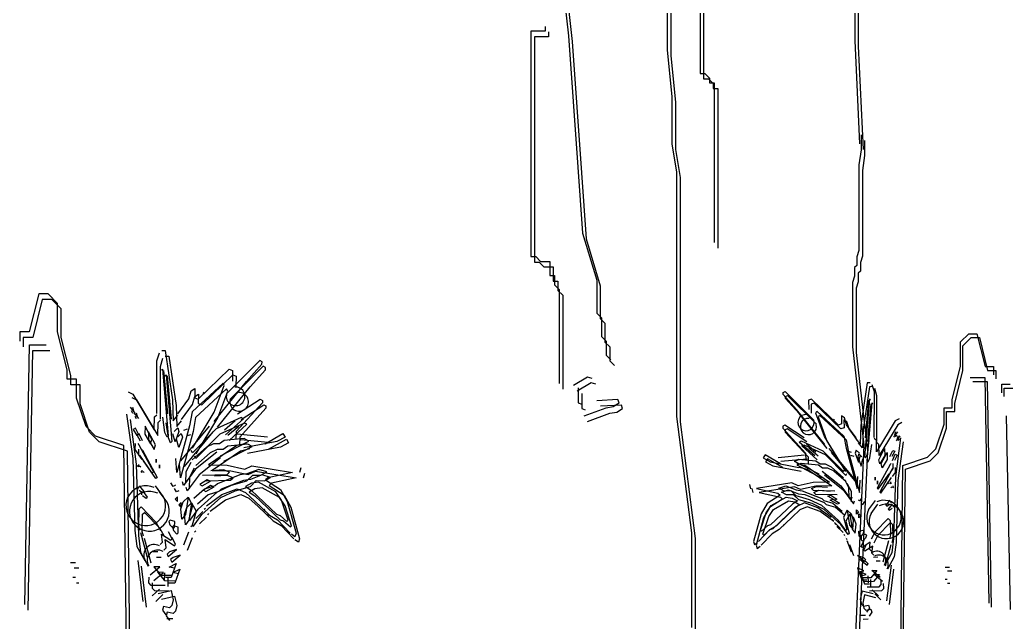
# Model space of a CAD drawing. Extents: x -74236 to 286982, y -14633 to 132816.
# Drawn here: x 107195.1 to 107481.7, y 123791.5 to 123966.2 of the extents above; entities that cross this region are included whole.
import ezdxf

# ---------------------------------------------------------------- set-up
doc = ezdxf.new("R2010")
doc.units = 0
doc.header["$LTSCALE"] = 10
doc.header["$MEASUREMENT"] = 0
for name, color, linetype in [('1活动家具', 4, 'Continuous'), ('4', 4, 'Continuous'), ('LAYER3', 4, 'Continuous'), ('LAYER5', 6, 'Continuous')]:
    doc.layers.add(name, color=color, linetype=linetype)

# ---------------------------------------------------------------- blocks, each defined once
blk = doc.blocks.new('A$C55EB76FB')
at = {"layer": 'LAYER3', "color": 8}
for p, q in [((61.27, 173.47), (63.66, 175.85)), ((63.66, 175.85), (66.05, 175.85)), ((66.05, 175.85), (68.43, 166.31)), ((61.27, 166.31), (61.27, 173.47)), ((61.99, 172.34), (64.38, 174.73)), ((61.99, 165.18), (61.99, 172.34)), ((64.38, 174.73), (66.76, 174.73)), ((66.76, 174.73), (69.15, 165.18)), ((58.88, 156.77), (61.27, 166.31)), ((68.43, 166.31), (70.82, 166.31)), ((70.82, 166.31), (70.82, 163.92)), ((59.6, 155.64), (61.99, 165.18)), ((69.15, 165.18), (71.54, 165.18)), ((71.54, 165.18), (71.54, 162.8)), ((68.39, 163.02), (64.12, 163.02)), ((69.11, 161.89), (64.84, 161.89)), ((69.56, 97.69), (68.39, 163.02)), ((70.28, 96.57), (69.11, 161.89)), ((73.27, 158.75), (73.27, 161.19)), ((73.27, 161.19), (75.71, 161.19)), ((9.78, 158.77), (10.36, 159.08)), ((9.79, 158.18), (9.78, 158.77)), ((13.7, 153.84), (9.79, 158.18)), ((10.36, 159.08), (18.77, 150.71)), ((10.49, 157.65), (11.08, 157.95)), ((11.08, 157.95), (19.49, 149.58)), ((73.98, 157.63), (73.98, 160.06)), ((73.98, 160.06), (76.42, 160.06)), ((10.51, 157.06), (10.49, 157.65)), ((14.42, 152.72), (10.51, 157.06)), ((18.06, 156.88), (17.18, 156.56)), ((17.18, 156.56), (17.24, 153.91)), ((18.78, 155.75), (17.9, 155.44)), ((17.9, 155.44), (17.95, 152.79)), ((58.88, 154.38), (58.88, 156.77)), ((59.6, 153.26), (59.6, 155.64)), ((21.86, 143.7), (13.7, 153.84)), ((22.57, 142.57), (14.42, 152.72)), ((19.32, 152.78), (19.6, 153.37)), ((21.81, 146.05), (19.32, 152.78)), ((20.04, 151.65), (20.32, 152.25)), ((56.5, 154.38), (58.88, 154.38)), ((56.5, 149.61), (56.5, 154.38)), ((57.21, 153.26), (59.6, 153.26)), ((57.21, 148.48), (57.21, 153.26)), ((74.49, 152.05), (75.66, 95.87)), ((10.26, 149.36), (9.68, 149.05)), ((9.68, 149.05), (9.69, 148.46)), ((15.93, 145.64), (10.26, 149.36)), ((22.52, 144.93), (20.04, 151.65)), ((54.11, 142.45), (56.5, 149.61)), ((9.69, 148.46), (16.31, 141.23)), ((10.97, 148.23), (10.39, 147.93)), ((10.39, 147.93), (10.4, 147.34)), ((10.4, 147.34), (17.03, 140.11)), ((16.64, 144.52), (10.97, 148.23)), ((54.83, 141.33), (57.21, 148.48)), ((14.48, 144.44), (15.06, 144.74)), ((18.98, 140.4), (14.48, 144.44)), ((15.06, 144.74), (21.3, 141.92)), ((15.19, 143.31), (15.78, 143.62)), ((15.78, 143.62), (22.02, 140.8)), ((16.55, 143.89), (19.25, 141.59)), ((4.54, 140.71), (3.97, 139.81)), ((9.01, 138.14), (4.54, 140.71)), ((16.03, 140.64), (8.38, 139.9)), ((19.69, 139.28), (15.19, 143.31)), ((16.31, 141.23), (16.35, 139.17)), ((17.27, 142.76), (19.96, 140.46)), ((51.72, 140.07), (54.11, 142.45)), ((52.44, 138.94), (54.83, 141.33)), ((3.97, 139.81), (6.05, 138.67)), ((5.26, 139.58), (4.69, 138.69)), ((4.69, 138.69), (6.77, 137.55)), ((9.72, 137.02), (5.26, 139.58)), ((6.05, 138.67), (14.33, 137.07)), ((16.74, 139.51), (9.1, 138.77)), ((13.12, 138.81), (14.28, 139.43)), ((20.26, 135.13), (13.12, 138.81)), ((13.72, 138.24), (16.08, 137.7)), ((13.83, 137.69), (15, 138.3)), ((20.97, 134), (13.83, 137.69)), ((14.28, 139.43), (19.3, 138.94)), ((15, 138.3), (20.02, 137.81)), ((17.03, 140.11), (17.07, 138.05)), ((19.3, 138.94), (20.49, 138.08)), ((20.02, 137.81), (21.21, 136.95)), ((20.49, 138.08), (21.97, 138.11)), ((43.39, 39.65), (44.56, 137.68)), ((44.56, 137.68), (51.72, 140.07)), ((45.28, 136.55), (52.44, 138.94)), ((6.77, 137.55), (15.05, 135.95)), ((14.43, 137.11), (16.8, 136.57)), ((21.21, 136.95), (22.68, 136.98)), ((44.11, 38.52), (45.28, 136.55)), ((0, 132.08), (0.32, 130.9)), ((12.36, 132.62), (2.08, 130.94)), ((14.14, 131.77), (12.36, 132.62)), ((18.54, 132.74), (14.14, 131.77)), ((0.72, 130.95), (1.03, 129.78)), ((2.08, 130.94), (8.29, 129.59)), ((13.07, 131.49), (2.8, 129.82)), ((2.8, 129.82), (9.01, 128.47)), ((8.89, 129.01), (5.11, 126.58)), ((8.29, 129.59), (8.89, 129.01)), ((8.56, 131.07), (10.61, 131.7)), ((10.05, 130.21), (8.56, 131.07)), ((9.28, 129.94), (11.32, 130.57)), ((10.77, 129.09), (9.28, 129.94)), ((12.11, 130.26), (10.05, 130.21)), ((10.61, 131.7), (13.58, 130.58)), ((12.83, 129.13), (10.77, 129.09)), ((11.32, 130.57), (14.29, 129.45)), ((13.61, 128.81), (12.11, 130.26)), ((14.33, 127.69), (12.83, 129.13)), ((14.86, 130.64), (13.07, 131.49)), ((13.58, 130.58), (15.35, 130.32)), ((14.29, 129.45), (16.06, 129.19)), ((19.25, 131.61), (14.86, 130.64)), ((15.35, 130.32), (20.99, 128.08)), ((16.06, 129.19), (21.7, 126.95)), ((17.98, 130.96), (19.44, 131.58)), ((18.59, 130.38), (17.98, 130.96)), ((18.7, 129.84), (20.16, 130.45)), ((19.3, 129.26), (18.7, 129.84)), ((19.44, 131.58), (22.69, 131.35)), ((20.16, 130.45), (23.4, 130.22)), ((5.11, 126.58), (3.41, 123.6)), ((9.61, 127.89), (5.83, 125.46)), ((12.48, 126.43), (6.12, 120.42)), ((6.3, 126.02), (10.67, 128.46)), ((7.02, 124.89), (11.39, 127.34)), ((9.01, 128.47), (9.61, 127.89)), ((10.67, 128.46), (12.44, 128.2)), ((11.39, 127.34), (13.16, 127.08)), ((12.44, 128.2), (13.93, 127.35)), ((13.93, 127.35), (12.48, 126.43)), ((13.16, 127.08), (14.65, 126.22)), ((14.65, 126.22), (13.2, 125.31)), ((17.46, 127.71), (13.61, 128.81)), ((16.01, 126.8), (13.96, 125.87)), ((18.18, 126.59), (14.33, 127.69)), ((19.86, 125.4), (16.01, 126.8)), ((21.03, 126.01), (17.46, 127.71)), ((21.74, 124.89), (18.18, 126.59)), ((20.99, 128.08), (21.59, 127.5)), ((21.7, 126.95), (22.3, 126.37)), ((3.41, 123.6), (1.21, 115.61)), ((3.21, 118.89), (4.87, 123.93)), ((5.83, 125.46), (4.12, 122.48)), ((4.87, 123.93), (6.3, 126.02)), ((5.59, 122.8), (7.02, 124.89)), ((13.2, 125.31), (6.84, 119.29)), ((11.65, 123.77), (7.89, 120.16)), ((13.96, 125.87), (11.65, 123.77)), ((14.68, 124.75), (12.37, 122.64)), ((16.72, 125.67), (14.68, 124.75)), ((20.58, 124.28), (16.72, 125.67)), ((4.12, 122.48), (1.93, 114.49)), ((3.92, 117.76), (5.59, 122.8)), ((6.12, 120.42), (5.24, 120.11)), ((12.37, 122.64), (8.61, 119.03)), ((9.34, 121.66), (9.05, 121.36)), ((9.05, 121.36), (9.34, 121.66)), ((10.05, 120.54), (9.76, 120.24)), ((9.76, 120.24), (10.05, 120.54)), ((5.86, 118.94), (2.68, 115.64)), ((3.51, 118.6), (3.21, 118.89)), ((6.57, 117.82), (3.4, 114.51)), ((5.24, 120.11), (3.51, 118.6)), ((4.22, 117.48), (3.92, 117.76)), ((5.96, 118.98), (4.22, 117.48)), ((7.89, 120.16), (5.86, 118.94)), ((6.84, 119.29), (5.96, 118.98)), ((8.61, 119.03), (6.57, 117.82)), ((1.21, 115.61), (1.52, 114.73)), ((1.52, 114.73), (2.39, 115.34)), ((1.93, 114.49), (2.24, 113.61)), ((2.24, 113.61), (3.11, 114.21)), ((56.81, 108.19), (58.03, 108.19)), ((57.53, 107.07), (58.75, 107.07)), ((57.42, 104.54), (56.81, 104.54)), ((58.14, 103.41), (57.53, 103.41))]:
    blk.add_line(p, q, dxfattribs=at)
for centre in [(16.43, 150.07), (17.14, 148.95)]:
    blk.add_arc(centre, 2.36, 84.795, 15.1714, dxfattribs=at)
at = {"layer": 'LAYER5', "color": 8}
for p, q in [((34.16, 161.61), (32.35, 149.21)), ((35.05, 161.63), (34.16, 161.61)), ((36.28, 159), (35.65, 161.05)), ((34.88, 160.49), (33.06, 148.08)), ((35.76, 160.5), (34.88, 160.49)), ((36.24, 145.75), (36.28, 159)), ((36.99, 157.88), (36.36, 159.93)), ((36.96, 144.63), (36.99, 157.88)), ((25.87, 149.37), (18.06, 156.88)), ((26.58, 148.25), (18.78, 155.75)), ((34.84, 156.91), (33.41, 140.1)), ((34.56, 156.61), (33.59, 145.7)), ((35.56, 155.79), (34.13, 138.98)), ((35.27, 155.49), (34.31, 144.57)), ((35.14, 156.63), (34.84, 156.91)), ((35.86, 155.5), (35.56, 155.79)), ((19.6, 153.37), (27.4, 146.17)), ((20.32, 152.25), (28.12, 145.04)), ((27.59, 151.47), (26.7, 152.04)), ((26.7, 152.04), (26.74, 149.69)), ((24.66, 150.82), (24.36, 151.11)), ((24.36, 151.11), (24.36, 151.11)), ((25.37, 149.7), (25.07, 149.99)), ((25.07, 149.99), (25.07, 149.99)), ((26.74, 149.69), (25.87, 149.37)), ((28.31, 150.34), (27.41, 150.92)), ((27.41, 150.92), (27.46, 148.56)), ((28.22, 149.42), (27.59, 151.47)), ((30.95, 145.65), (28.22, 149.42)), ((28.94, 148.3), (28.31, 150.34)), ((32.35, 149.21), (32.16, 143.9)), ((42.33, 150.58), (36.91, 141.64)), ((43.05, 149.46), (37.63, 140.52)), ((43.5, 151.2), (42.33, 150.58)), ((44.21, 150.07), (43.05, 149.46)), ((27.46, 148.56), (26.58, 148.25)), ((31.66, 144.52), (28.94, 148.3)), ((33.06, 148.08), (32.87, 142.78)), ((42.98, 147.36), (41.84, 145.86)), ((42.4, 147.35), (42.12, 146.46)), ((42.71, 146.47), (42.42, 145.87)), ((43.7, 146.23), (42.55, 144.74)), ((43.11, 146.22), (42.84, 145.33)), ((27.29, 137.03), (21.81, 146.05)), ((28, 135.91), (22.52, 144.93)), ((27.4, 146.17), (28.06, 142.64)), ((28.12, 145.04), (28.78, 141.52)), ((32.16, 143.9), (30.95, 145.35)), ((32.87, 142.78), (31.67, 144.23)), ((34.28, 141), (34.79, 144.84)), ((34.99, 139.88), (35.51, 143.71)), ((36.85, 144.88), (36.25, 145.46)), ((36.91, 141.64), (36.85, 144.88)), ((37.57, 143.76), (36.97, 144.33)), ((37.63, 140.52), (37.57, 143.76)), ((43.9, 145.61), (42.36, 134.39)), ((44.62, 144.48), (43.07, 133.26)), ((43.42, 145.34), (43.14, 144.75)), ((21.3, 141.92), (27.31, 135.86)), ((22.02, 140.8), (28.03, 134.73)), ((23.06, 142.55), (30.3, 133.85)), ((23.77, 141.42), (31.01, 132.73)), ((28.06, 142.64), (31.24, 130.93)), ((28.67, 141.77), (29.55, 141.5)), ((28.78, 141.52), (31.95, 129.8)), ((29.38, 140.65), (30.27, 140.37)), ((31.02, 142.11), (30.74, 141.23)), ((30.74, 141.23), (31.67, 138.59)), ((31.92, 141.25), (31.02, 142.11)), ((31.73, 140.99), (31.45, 140.1)), ((31.67, 138.59), (32.22, 140.67)), ((32.63, 140.12), (31.73, 140.99)), ((33.71, 139.81), (34.28, 141)), ((37.55, 139.3), (39.25, 142.57)), ((39.29, 140.51), (37.87, 138.13)), ((38.27, 138.17), (39.97, 141.45)), ((39.25, 142.57), (39.29, 140.51)), ((39.97, 141.45), (40.01, 139.39)), ((40.77, 140.25), (41.62, 142.03)), ((42.21, 141.75), (41.36, 140.26)), ((41.49, 139.12), (42.33, 140.91)), ((41.62, 142.03), (42.21, 141.75)), ((42.93, 140.62), (42.07, 139.13)), ((42.33, 140.91), (42.93, 140.62)), ((16.08, 137.7), (23.25, 132.83)), ((21.97, 138.11), (23.75, 137.26)), ((31.45, 140.1), (32.39, 137.47)), ((32.39, 137.47), (32.94, 139.54)), ((33.41, 140.1), (33.71, 139.81)), ((34.13, 138.98), (34.43, 138.69)), ((34.43, 138.69), (34.99, 139.88)), ((40.82, 137.89), (37.12, 131.05)), ((37.87, 138.13), (37.55, 139.3)), ((38.58, 137), (38.27, 138.17)), ((40.01, 139.39), (38.58, 137)), ((41.1, 138.19), (40.82, 137.89)), ((41.72, 136.73), (41.69, 138.2)), ((16.8, 136.57), (23.96, 131.71)), ((21.12, 136.03), (26.51, 131.72)), ((21.84, 134.9), (27.23, 130.59)), ((22.68, 136.98), (24.47, 136.13)), ((23.75, 137.26), (27.35, 134.09)), ((24.47, 136.13), (28.06, 132.97)), ((27.31, 135.86), (27.59, 136.45)), ((28.03, 134.73), (28.31, 135.33)), ((37.42, 130.76), (40.57, 135.24)), ((41.53, 136.77), (37.84, 129.92)), ((40.86, 135.54), (41.72, 136.73)), ((41.82, 137.07), (41.53, 136.77)), ((41.58, 134.41), (42.44, 135.61)), ((42.44, 135.61), (42.41, 137.08)), ((23.25, 132.83), (18.54, 132.74)), ((28.88, 131.18), (27.65, 133.51)), ((29.59, 130.05), (28.37, 132.38)), ((31.24, 130.93), (31.46, 134.47)), ((31.95, 129.8), (32.18, 133.34)), ((36.49, 133.39), (36.47, 134.27)), ((36.47, 134.27), (36.49, 133.39)), ((37.2, 132.26), (37.19, 133.15)), ((37.19, 133.15), (37.2, 132.26)), ((38.14, 129.63), (41.29, 134.11)), ((40.63, 132.59), (40.34, 132.29)), ((40.34, 132.29), (40.34, 132.29)), ((40.92, 132.89), (40.93, 132.3)), ((40.93, 132.3), (41.22, 132.6)), ((42.36, 134.39), (41.83, 116.42)), ((43.07, 133.26), (42.55, 115.29)), ((24.77, 130.21), (18.59, 130.38)), ((23.96, 131.71), (19.25, 131.61)), ((25.49, 129.09), (19.3, 129.26)), ((22.74, 128.7), (23.62, 129.01)), ((23.62, 129.01), (25.41, 127.87)), ((26.51, 131.72), (29.53, 127.66)), ((27.23, 130.59), (30.25, 126.53)), ((28.93, 128.23), (28.88, 131.18)), ((29.65, 127.11), (29.59, 130.05)), ((37.12, 131.05), (37.42, 130.76)), ((37.84, 129.92), (38.14, 129.63)), ((41.34, 131.46), (41.05, 131.16)), ((41.05, 131.16), (41.05, 131.16)), ((41.63, 131.76), (41.64, 131.17)), ((41.64, 131.17), (41.93, 131.47)), ((21.59, 127.5), (24.25, 126.67)), ((22.3, 126.37), (24.97, 125.54)), ((24.83, 127.56), (22.74, 128.7)), ((23.46, 127.57), (24.33, 127.89)), ((25.54, 126.44), (23.46, 127.57)), ((24.25, 126.67), (26.95, 124.37)), ((24.33, 127.89), (26.12, 126.74)), ((25.41, 127.87), (24.83, 127.56)), ((26.12, 126.74), (25.54, 126.44)), ((29.53, 127.66), (29.81, 128.54)), ((30.25, 126.53), (30.53, 127.42)), ((31.6, 127.7), (32.19, 127.41)), ((32.19, 127.41), (32.76, 128.31)), ((32.31, 126.57), (32.91, 126.29)), ((32.91, 126.29), (33.48, 127.18)), ((34.6, 124.81), (36.61, 127.5)), ((35.31, 123.69), (37.32, 126.38)), ((40.73, 127.58), (39.58, 126.09)), ((39.88, 125.8), (40.75, 126.41)), ((41.44, 126.46), (40.29, 124.96)), ((41.03, 127.29), (41.04, 126.71)), ((41.74, 126.17), (41.75, 125.58)), ((23.75, 122.54), (19.86, 125.4)), ((24.46, 121.41), (20.58, 124.28)), ((25.82, 121.69), (21.03, 126.01)), ((26.54, 120.57), (21.74, 124.89)), ((24.97, 125.54), (27.67, 123.24)), ((28.42, 124.69), (27.28, 122.61)), ((29.13, 123.56), (28, 121.48)), ((29.62, 123.53), (28.42, 124.69)), ((28.42, 124.69), (29.09, 120.29)), ((30.33, 122.41), (29.13, 123.56)), ((29.13, 123.56), (29.81, 119.16)), ((30.24, 121.78), (29.62, 123.53)), ((31.09, 123.56), (31.06, 124.74)), ((31.06, 124.74), (31.67, 124.16)), ((31.67, 124.16), (31.09, 123.56)), ((31.8, 122.44), (31.78, 123.62)), ((31.78, 123.62), (32.38, 123.04)), ((39.58, 126.09), (39.88, 125.8)), ((40.29, 124.96), (40.59, 124.67)), ((40.59, 124.67), (41.47, 125.28)), ((24.35, 121.66), (24.05, 121.95)), ((26.46, 119.35), (24.66, 121.08)), ((25.07, 120.54), (24.77, 120.83)), ((27.94, 118.79), (25.82, 121.69)), ((28.66, 117.67), (26.54, 120.57)), ((27.28, 122.61), (28.23, 119.09)), ((28, 121.48), (28.95, 117.97)), ((30, 119.13), (30.24, 121.78)), ((30.96, 120.66), (30.33, 122.41)), ((30.71, 118), (30.96, 120.66)), ((32.38, 123.04), (31.8, 122.44)), ((40.24, 122.27), (36.49, 118.37)), ((40.96, 121.15), (37.21, 117.25)), ((40.84, 121.7), (40.24, 122.27)), ((40.84, 121.7), (40.92, 117.57)), ((41.56, 120.57), (40.96, 121.15)), ((41.56, 120.57), (41.64, 116.45)), ((27.18, 118.23), (25.38, 119.96)), ((26.77, 118.77), (26.77, 118.77)), ((27.07, 118.18), (27.07, 118.18)), ((27.68, 117.31), (27.38, 117.6)), ((27.48, 117.64), (27.48, 117.64)), ((28.23, 119.09), (27.94, 118.79)), ((28.95, 117.97), (28.66, 117.67)), ((29.09, 120.29), (30, 119.13)), ((29.81, 119.16), (30.71, 118)), ((31.78, 118.57), (32.95, 118.89)), ((31.81, 117.1), (31.78, 118.57)), ((32.97, 117.71), (32.11, 116.81)), ((32.49, 117.45), (33.66, 117.76)), ((32.95, 118.89), (33.25, 118.6)), ((33.25, 118.6), (32.97, 117.71)), ((33.66, 117.76), (33.96, 117.48)), ((36.49, 118.37), (35.35, 116.29)), ((40.92, 117.57), (40.65, 116.39)), ((27.79, 117.06), (27.79, 117.06)), ((27.98, 116.73), (27.98, 116.73)), ((28.39, 116.19), (28.09, 116.48)), ((28.3, 115.85), (29.54, 112.64)), ((28.7, 115.61), (28.7, 115.61)), ((29.01, 114.73), (30.25, 111.51)), ((32.11, 116.81), (31.81, 117.1)), ((32.45, 114.17), (33.3, 115.95)), ((32.52, 115.98), (32.49, 117.45)), ((32.82, 115.69), (32.52, 115.98)), ((35.08, 115.4), (32.75, 113.88)), ((33.69, 116.59), (32.82, 115.69)), ((33.17, 113.04), (34.02, 114.83)), ((33.96, 117.48), (33.69, 116.59)), ((34.82, 113.33), (35.08, 115.4)), ((37.21, 117.25), (36.07, 115.16)), ((40.37, 115.8), (38.73, 109.58)), ((41.09, 114.67), (39.44, 108.46)), ((41.83, 116.42), (41.32, 112.28)), ((41.64, 116.45), (41.37, 115.27)), ((42.55, 115.29), (42.04, 111.16)), ((32.75, 113.88), (32.45, 114.17)), ((33.47, 112.75), (33.17, 113.04)), ((35.79, 114.27), (33.47, 112.75)), ((35.42, 112.75), (34.82, 113.33)), ((35.54, 112.21), (35.79, 114.27)), ((36.14, 111.63), (35.54, 112.21)), ((41.32, 112.28), (39.33, 108.71)), ((31.33, 111.5), (31.33, 111.5)), ((33.42, 109.77), (31.33, 111.5)), ((31.33, 111.5), (33.11, 110.94)), ((32.04, 110.37), (32.04, 110.37)), ((34.14, 108.65), (32.04, 110.37)), ((32.04, 110.37), (33.82, 109.82)), ((33.11, 110.94), (33.71, 110.36)), ((33.71, 110.36), (33.42, 109.77)), ((33.82, 109.82), (34.42, 109.24)), ((34.42, 109.24), (34.14, 108.65)), ((37.23, 111.02), (36.05, 111)), ((36.05, 111), (36.05, 111)), ((37.94, 109.9), (36.76, 109.88)), ((36.76, 109.88), (36.76, 109.88)), ((42.04, 111.16), (40.05, 107.58)), ((31.4, 107.96), (32.64, 104.45)), ((33.18, 107.12), (31.4, 107.96)), ((31.71, 106.79), (33.18, 107.12)), ((32.11, 106.84), (33.36, 103.33)), ((33.9, 105.99), (32.11, 106.84)), ((37.01, 107.19), (35.28, 105.1)), ((35.54, 107.16), (37.01, 107.19)), ((37.93, 105.15), (35.54, 107.16)), ((37.72, 106.07), (36, 103.97)), ((36.25, 106.04), (37.72, 106.07)), ((41.1, 108.74), (39.83, 98.41)), ((41.82, 107.62), (40.55, 97.29)), ((35.28, 105.1), (32.34, 105.04)), ((32.43, 105.67), (33.9, 105.99)), ((32.64, 104.45), (34.12, 104.48)), ((36, 103.97), (33.05, 103.91)), ((33.36, 103.33), (34.83, 103.36)), ((34.39, 105.67), (34.43, 103.61)), ((35.1, 104.54), (35.14, 102.48)), ((38.65, 104.02), (36.25, 106.04)), ((38.27, 103.09), (38.24, 104.57)), ((38.98, 101.97), (38.95, 103.44)), ((32.71, 101.22), (32.17, 98.85)), ((35.96, 100.4), (32.71, 101.22)), ((34.16, 102.42), (37.69, 102.49)), ((34.87, 101.3), (38.41, 101.37)), ((37.45, 99.84), (35.65, 101.57)), ((38.16, 98.71), (36.36, 100.44)), ((37.69, 102.49), (38.27, 103.09)), ((38.41, 101.37), (38.98, 101.97)), ((32.17, 98.85), (32.49, 97.38)), ((33.43, 100.09), (32.88, 97.73)), ((32.88, 97.73), (33.21, 96.26)), ((36.68, 99.27), (33.43, 100.09)), ((32.49, 97.38), (33.09, 96.81)), ((33.09, 96.81), (34.56, 97.13)), ((33.21, 96.26), (33.81, 95.68)), ((33.81, 95.68), (35.27, 96.01)), ((34.87, 96.25), (34.01, 95.06)), ((34.56, 97.13), (34.87, 96.25)), ((35.58, 95.13), (34.72, 93.93)), ((35.27, 96.01), (35.58, 95.13)), ((33.73, 94.17), (32.26, 94.14)), ((34.45, 93.04), (32.98, 93.02))]:
    blk.add_line(p, q, dxfattribs=at)
for centre, radius, start, end in [((39.06, 122.54), 5.01, 153.0627, 114.7646), ((39.78, 121.42), 5.01, 153.0627, 114.7646), ((36.95, 110.13), 2.65, 329.1298, 120.1898), ((37.67, 109.01), 2.65, 329.1298, 120.1898)]:
    blk.add_arc(centre, radius, start, end, dxfattribs=at)
blk = doc.blocks.new('dsfgdgf')
at = {"layer": 'LAYER3'}
for p, q in [((106760.81, 123057.2), (106760.81, 123308.46)), ((106761.84, 123055.58), (106761.84, 123306.84)), ((106715.81, 123237.6), (106715.81, 123047.66)), ((106716.84, 123235.98), (106716.84, 123046.04)), ((106676.27, 123070.82), (106677.63, 123058.56)), ((106677.3, 123069.21), (106678.66, 123056.94)), ((106706.27, 123066.74), (106706.27, 123054.47)), ((106707.3, 123065.12), (106707.3, 123052.85)), ((106670.82, 123061.29), (106670.82, 123059.92)), ((106670.82, 123059.92), (106666.73, 123059.92)), ((106666.73, 123059.92), (106666.73, 122994.51)), ((106671.85, 123058.3), (106667.76, 123058.3)), ((106667.76, 123058.3), (106667.76, 122992.89)), ((106671.85, 123059.67), (106671.85, 123058.3)), ((106677.63, 123058.56), (106679, 123039.48)), ((106678.66, 123056.94), (106680.03, 123037.86)), ((106762.17, 123027.22), (106760.81, 123057.2)), ((106763.2, 123025.6), (106761.84, 123055.58)), ((106706.27, 123054.47), (106707.63, 123040.85)), ((106707.3, 123052.85), (106708.66, 123039.23)), ((106715.81, 123047.66), (106717.18, 123047.66)), ((106717.18, 123047.66), (106718.54, 123046.3)), ((106716.84, 123046.04), (106718.21, 123046.04)), ((106718.21, 123046.04), (106719.57, 123044.68)), ((106718.54, 123046.3), (106718.54, 123044.93)), ((106718.54, 123044.93), (106719.9, 123044.93)), ((106719.57, 123044.68), (106719.57, 123043.31)), ((106719.9, 123044.93), (106719.9, 122998.6)), ((106707.63, 123040.85), (106707.63, 123027.22)), ((106719.57, 123043.31), (106720.93, 123043.31)), ((106720.93, 123043.31), (106720.93, 122996.98)), ((106679, 123039.48), (106680.36, 123020.41)), ((106680.03, 123037.86), (106681.39, 123018.79)), ((106708.66, 123039.23), (106708.66, 123025.6)), ((106707.63, 123027.22), (106708.99, 123019.04)), ((106708.66, 123025.6), (106710.03, 123017.42)), ((106680.36, 123020.41), (106681.72, 123001.33)), ((106681.39, 123018.79), (106682.76, 122999.71)), ((106708.99, 123019.04), (106708.99, 122948.18)), ((106710.03, 123017.42), (106710.03, 122946.56)), ((106681.72, 123001.33), (106685.81, 122987.7)), ((106682.76, 122999.71), (106686.85, 122986.08)), ((106666.73, 122994.51), (106668.09, 122994.51)), ((106667.76, 122992.89), (106669.12, 122992.89)), ((106668.09, 122994.51), (106669.45, 122993.15)), ((106669.12, 122992.89), (106670.48, 122991.53)), ((106669.45, 122993.15), (106672.18, 122993.15)), ((106672.18, 122993.15), (106672.18, 122989.06)), ((106670.48, 122991.53), (106673.21, 122991.53)), ((106672.18, 122989.06), (106673.54, 122989.06)), ((106673.21, 122991.53), (106673.21, 122987.44)), ((106673.54, 122989.06), (106673.54, 122986.34)), ((106673.21, 122987.44), (106674.57, 122987.44)), ((106673.54, 122986.34), (106674.91, 122984.98)), ((106674.57, 122987.44), (106674.57, 122984.72)), ((106685.81, 122987.7), (106685.81, 122978.16)), ((106523.84, 122983.7), (106521.09, 122972.71)), ((106526.59, 122983.7), (106523.84, 122983.7)), ((106529.34, 122980.95), (106526.59, 122983.7)), ((106674.57, 122984.72), (106675.94, 122983.36)), ((106674.91, 122984.98), (106674.91, 122957.72)), ((106675.94, 122983.36), (106675.94, 122956.1)), ((106686.85, 122986.08), (106686.85, 122976.54)), ((106524.87, 122982.08), (106522.12, 122971.09)), ((106527.62, 122982.08), (106524.87, 122982.08)), ((106530.37, 122979.33), (106527.62, 122982.08)), ((106529.34, 122972.71), (106529.34, 122980.95)), ((106530.37, 122971.09), (106530.37, 122979.33)), ((106685.81, 122978.16), (106687.18, 122976.8)), ((106686.85, 122976.54), (106688.21, 122975.18)), ((106687.18, 122976.8), (106687.18, 122971.35)), ((106688.21, 122975.18), (106688.21, 122969.73)), ((106521.09, 122972.71), (106518.34, 122972.71)), ((106518.34, 122972.71), (106518.34, 122969.96)), ((106532.09, 122961.71), (106529.34, 122972.71)), ((106522.12, 122971.09), (106519.37, 122971.09)), ((106519.37, 122971.09), (106519.37, 122968.34)), ((106533.12, 122960.09), (106530.37, 122971.09)), ((106687.18, 122971.35), (106688.54, 122969.99)), ((106688.21, 122969.73), (106689.57, 122968.37)), ((106688.54, 122969.99), (106688.54, 122965.9)), ((106519.79, 122893.66), (106521.14, 122968.91)), ((106520.82, 122892.04), (106522.17, 122967.29)), ((106521.14, 122968.91), (106526.05, 122968.91)), ((106522.17, 122967.29), (106527.08, 122967.29)), ((106558.13, 122964.29), (106558.86, 122966.65)), ((106559.55, 122967.31), (106560.57, 122967.29)), ((106560.57, 122967.29), (106562.66, 122953)), ((106689.57, 122968.37), (106689.57, 122964.28)), ((106760.05, 122968.38), (106763.35, 122939.8)), ((106761.09, 122966.76), (106764.38, 122938.18)), ((106558.17, 122949.02), (106558.13, 122964.29)), ((106559.16, 122962.67), (106559.89, 122965.03)), ((106560.58, 122965.69), (106561.6, 122965.67)), ((106561.6, 122965.67), (106563.69, 122951.39)), ((106587.99, 122964.38), (106578.3, 122954.73)), ((106584.14, 122958.35), (106588.65, 122963.35)), ((106588.66, 122964.02), (106587.99, 122964.38)), ((106588.65, 122963.35), (106588.66, 122964.02)), ((106688.54, 122965.9), (106689.91, 122964.54)), ((106689.57, 122964.28), (106690.94, 122962.92)), ((106532.09, 122958.96), (106532.09, 122961.71)), ((106559.2, 122947.4), (106559.16, 122962.67)), ((106559.44, 122961.55), (106559.78, 122961.88)), ((106559.78, 122961.88), (106561.43, 122942.51)), ((106560.11, 122961.54), (106561.22, 122948.96)), ((106570.13, 122953.2), (106579.12, 122961.84)), ((106579.12, 122961.84), (106580.13, 122961.48)), ((106589.02, 122962.76), (106579.33, 122953.11)), ((106580.13, 122961.48), (106580.07, 122958.43)), ((106585.17, 122956.73), (106589.68, 122961.73)), ((106589.69, 122962.4), (106589.02, 122962.76)), ((106589.68, 122961.73), (106589.69, 122962.4)), ((106534.84, 122958.96), (106532.09, 122958.96)), ((106533.12, 122957.34), (106533.12, 122960.09)), ((106534.84, 122953.47), (106534.84, 122958.96)), ((106560.47, 122959.93), (106560.81, 122960.26)), ((106560.81, 122960.26), (106562.46, 122940.89)), ((106561.15, 122959.92), (106562.25, 122947.34)), ((106577.34, 122957.8), (106568.36, 122949.5)), ((106571.16, 122951.58), (106580.15, 122960.22)), ((106574.75, 122946.66), (106584.14, 122958.35)), ((106577.67, 122957.12), (106577.34, 122957.8)), ((106580.15, 122960.22), (106581.16, 122959.86)), ((106581.16, 122959.86), (106581.1, 122956.81)), ((106683.14, 122959.53), (106679.07, 122957.15)), ((106684.17, 122957.91), (106680.1, 122955.53)), ((106684.5, 122959.19), (106683.14, 122959.53)), ((106685.53, 122957.57), (106684.17, 122957.91)), ((106535.87, 122957.34), (106533.12, 122957.34)), ((106535.87, 122951.85), (106535.87, 122957.34)), ((106549.81, 122955.29), (106551.16, 122954.59)), ((106567.41, 122953.25), (106568.14, 122955.61)), ((106568.14, 122955.61), (106569.17, 122956.27)), ((106569.17, 122956.27), (106569.12, 122953.56)), ((106569.17, 122953.99), (106570.2, 122954.65)), ((106578.37, 122956.18), (106569.39, 122947.88)), ((106570.2, 122954.65), (106570.15, 122951.94)), ((106571.52, 122954.86), (106571.86, 122955.2)), ((106571.86, 122955.2), (106571.86, 122955.2)), ((106574.8, 122949.37), (106577.67, 122957.12)), ((106575.78, 122945.04), (106585.17, 122956.73)), ((106575.83, 122947.75), (106578.7, 122955.5)), ((106578.7, 122955.5), (106578.37, 122956.18)), ((106680.43, 122956.48), (106680.43, 122952.07)), ((106681.46, 122954.86), (106681.46, 122950.45)), ((106537.59, 122945.22), (106534.84, 122953.47)), ((106538.62, 122943.6), (106535.87, 122951.85)), ((106550.85, 122953.68), (106552.19, 122952.97)), ((106551.16, 122954.59), (106557.4, 122944.29)), ((106552.19, 122952.97), (106558.43, 122942.67)), ((106562.66, 122953), (106562.88, 122946.89)), ((106564.27, 122948.9), (106567.41, 122953.25)), ((106568.44, 122951.63), (106569.17, 122953.99)), ((106569.12, 122953.56), (106570.13, 122953.2)), ((106570.15, 122951.94), (106571.16, 122951.58)), ((106572.55, 122953.25), (106572.89, 122953.58)), ((106572.89, 122953.58), (106572.89, 122953.58)), ((106588.76, 122952.15), (106581.13, 122943.82)), ((106581.57, 122948.9), (106588.1, 122953.18)), ((106588.1, 122953.18), (106588.78, 122952.83)), ((106588.78, 122952.83), (106588.76, 122952.15)), ((106680.43, 122952.07), (106681.45, 122951.73)), ((106691.96, 122953.08), (106685.86, 122952.74)), ((106690.6, 122951.05), (106692.3, 122952.07)), ((106692.3, 122952.07), (106691.96, 122953.08)), ((106550.4, 122950.87), (106551.73, 122949.15)), ((106550.72, 122949.85), (106551.05, 122949.16)), ((106551.08, 122950.86), (106551.4, 122949.84)), ((106551.44, 122949.25), (106552.76, 122947.53)), ((106552.11, 122949.24), (106552.43, 122948.22)), ((106563.69, 122951.39), (106563.91, 122945.27)), ((106565.31, 122947.28), (106568.44, 122951.63)), ((106568.36, 122949.5), (106567.6, 122945.44)), ((106568.49, 122938.98), (106574.8, 122949.37)), ((106589.79, 122950.53), (106582.17, 122942.2)), ((106582.61, 122947.28), (106589.14, 122951.56)), ((106589.14, 122951.56), (106589.81, 122951.21)), ((106589.81, 122951.21), (106589.79, 122950.53)), ((106681.46, 122950.45), (106682.48, 122950.11)), ((106682.13, 122948.34), (106688.57, 122950.71)), ((106683.16, 122946.72), (106689.6, 122949.09)), ((106692.99, 122951.46), (106686.89, 122951.12)), ((106688.57, 122950.71), (106690.6, 122951.05)), ((106689.6, 122949.09), (106691.64, 122949.43)), ((106691.64, 122949.43), (106693.33, 122950.45)), ((106693.33, 122950.45), (106692.99, 122951.46)), ((106549.35, 122948.86), (106551.13, 122935.93)), ((106550.38, 122947.24), (106552.16, 122934.31)), ((106551.75, 122948.23), (106552.08, 122947.54)), ((106557.4, 122944.29), (106557.47, 122948.02)), ((106557.47, 122948.02), (106558.16, 122948.68)), ((106558.43, 122942.67), (106558.5, 122946.4)), ((106558.5, 122946.4), (106559.19, 122947.06)), ((106560.44, 122943.55), (106559.85, 122947.97)), ((106561.47, 122941.93), (106560.88, 122946.35)), ((106562.88, 122946.89), (106564.27, 122948.56)), ((106563.91, 122945.27), (106565.3, 122946.94)), ((106569.39, 122947.88), (106568.63, 122943.82)), ((106569.52, 122937.36), (106575.83, 122947.75)), ((106582.57, 122947.86), (106575.38, 122944.61)), ((106583.6, 122946.24), (106576.41, 122942.99)), ((106580.86, 122946.88), (106577.75, 122944.23)), ((106578.06, 122942.86), (106583.24, 122947.51)), ((106583.24, 122947.51), (106582.57, 122947.86)), ((106584.27, 122945.89), (106583.6, 122946.24)), ((106708.99, 122948.18), (106713.34, 122914.43)), ((106710.03, 122946.56), (106714.37, 122912.81)), ((106540.34, 122942.47), (106537.59, 122945.22)), ((106541.37, 122940.85), (106538.62, 122943.6)), ((106551.98, 122944.74), (106551.29, 122944.41)), ((106551.29, 122944.41), (106552.28, 122942.69)), ((106552.96, 122942.68), (106551.98, 122944.74)), ((106554.71, 122945.36), (106554.66, 122942.99)), ((106556.67, 122941.59), (106554.71, 122945.36)), ((106555.74, 122943.74), (106555.69, 122941.37)), ((106557.7, 122939.97), (106555.74, 122943.74)), ((106561.09, 122942.18), (106560.44, 122943.55)), ((106563.43, 122940.78), (106562.8, 122943.16)), ((106563.16, 122943.84), (106564.19, 122944.83)), ((106564.51, 122943.81), (106563.43, 122940.78)), ((106567.6, 122945.44), (106563.94, 122931.95)), ((106564.19, 122944.83), (106564.51, 122943.81)), ((106564.19, 122942.22), (106565.22, 122943.21)), ((106568.63, 122943.82), (106564.97, 122930.33)), ((106573.36, 122945.33), (106565.02, 122935.32)), ((106565.22, 122943.21), (106565.54, 122942.19)), ((106566.9, 122944.44), (106565.88, 122944.12)), ((106574.39, 122943.71), (106566.05, 122933.7)), ((106575.38, 122944.61), (106568.46, 122937.62)), ((106581.89, 122945.26), (106578.78, 122942.61)), ((106579.09, 122941.24), (106584.27, 122945.89)), ((106581.13, 122943.82), (106581.09, 122941.45)), ((106589.54, 122940.26), (106594.69, 122943.21)), ((106594.69, 122943.21), (106595.35, 122942.18)), ((106548.59, 122939.72), (106540.34, 122942.47)), ((106549.62, 122938.1), (106541.37, 122940.85)), ((106551.86, 122938.63), (106551.89, 122940.33)), ((106553.01, 122943.12), (106552.33, 122942.79)), ((106552.33, 122942.79), (106553.31, 122941.08)), ((106552.57, 122940.31), (106552.9, 122939.97)), ((106553.99, 122941.06), (106553.01, 122943.12)), ((106554.66, 122942.99), (106556.3, 122940.24)), ((106555.69, 122941.37), (106557.33, 122938.62)), ((106556.3, 122940.24), (106556.67, 122941.59)), ((106561.43, 122942.51), (106561.09, 122942.18)), ((106562.12, 122940.56), (106561.47, 122941.93)), ((106562.46, 122940.89), (106562.12, 122940.56)), ((106564.47, 122939.16), (106563.83, 122941.54)), ((106565.54, 122942.19), (106564.47, 122939.16)), ((106567.93, 122942.82), (106566.91, 122942.5)), ((106576.41, 122942.99), (106569.49, 122936.01)), ((106577.69, 122941.17), (106576.31, 122940.18)), ((106576.59, 122936.79), (106584.81, 122941.03)), ((106583.47, 122941.74), (106577.69, 122941.17)), ((106584.12, 122940.37), (106581.39, 122939.74)), ((106581.46, 122943.13), (106590.26, 122942.28)), ((106582.17, 122942.2), (106582.12, 122939.83)), ((106582.49, 122941.51), (106591.29, 122940.66)), ((106592.95, 122940.87), (106583.41, 122939.02)), ((106584.81, 122941.03), (106583.47, 122941.74)), ((106590.58, 122938.64), (106595.72, 122941.59)), ((106595.35, 122942.18), (106592.95, 122940.87)), ((106596.38, 122940.56), (106593.98, 122939.25)), ((106595.72, 122941.59), (106596.38, 122940.56)), ((106549.94, 122826.79), (106548.59, 122939.72)), ((106550.97, 122825.17), (106549.62, 122938.1)), ((106552.85, 122937.26), (106551.86, 122938.63)), ((106552.89, 122937.01), (106552.92, 122938.71)), ((106552.9, 122939.97), (106557.16, 122932.08)), ((106553.6, 122938.69), (106553.93, 122938.35)), ((106553.93, 122938.35), (106558.19, 122930.46)), ((106557.33, 122938.62), (106557.7, 122939.97)), ((106568.46, 122937.62), (106568.13, 122938.31)), ((106572.56, 122939.24), (106568.42, 122935.59)), ((106575.59, 122937.82), (106569.38, 122932.86)), ((106573.59, 122937.62), (106569.45, 122933.97)), ((106574.62, 122940.22), (106572.56, 122939.24)), ((106581.39, 122939.74), (106573.14, 122934.14)), ((106575.65, 122938.6), (106573.59, 122937.62)), ((106582.42, 122938.12), (106574.17, 122932.52)), ((106576.31, 122940.18), (106574.62, 122940.22)), ((106577.34, 122938.56), (106575.65, 122938.6)), ((106578.72, 122939.55), (106577.34, 122938.56)), ((106577.62, 122935.17), (106585.84, 122939.41)), ((106584.5, 122940.12), (106578.72, 122939.55)), ((106585.15, 122938.75), (106582.42, 122938.12)), ((106593.98, 122939.25), (106584.45, 122937.4)), ((106585.84, 122939.41), (106584.5, 122940.12)), ((106763.35, 122939.8), (106760.89, 122885.03)), ((106764.38, 122938.18), (106761.92, 122883.41)), ((106551.13, 122935.93), (106551.73, 122915.23)), ((106553.88, 122935.64), (106552.89, 122937.01)), ((106556.81, 122931.75), (106553.18, 122936.91)), ((106557.84, 122930.13), (106554.21, 122935.29)), ((106557.89, 122934.78), (106557.91, 122935.8)), ((106557.91, 122935.8), (106557.89, 122934.78)), ((106563.94, 122931.95), (106563.68, 122936.02)), ((106566.66, 122932.23), (106568.07, 122934.92)), ((106569.49, 122936.01), (106569.17, 122936.69)), ((106576.62, 122936.2), (106570.42, 122931.24)), ((106552.16, 122934.31), (106552.76, 122913.61)), ((106552.77, 122933.53), (106552.44, 122933.87)), ((106552.79, 122934.2), (106552.77, 122933.53)), ((106553.12, 122933.86), (106553.45, 122933.51)), ((106553.45, 122933.51), (106553.45, 122933.51)), ((106553.81, 122931.91), (106553.47, 122932.25)), ((106553.82, 122932.58), (106553.81, 122931.91)), ((106554.15, 122932.24), (106554.48, 122931.89)), ((106554.48, 122931.89), (106554.48, 122931.89)), ((106557.16, 122932.08), (106556.81, 122931.75)), ((106558.92, 122933.16), (106558.94, 122934.18)), ((106558.94, 122934.18), (106558.92, 122933.16)), ((106564.97, 122930.33), (106564.71, 122934.4)), ((106569.38, 122932.86), (106565.9, 122928.18)), ((106566.59, 122928.84), (106566.66, 122932.23)), ((106567.69, 122930.61), (106569.1, 122933.3)), ((106573.14, 122934.14), (106578.57, 122934.03)), ((106577.52, 122932.7), (106573.79, 122932.43)), ((106574.17, 122932.52), (106579.6, 122932.41)), ((106579.2, 122931.98), (106577.52, 122932.7)), ((106578.51, 122931.32), (106579.2, 122931.98)), ((106578.57, 122934.03), (106583.63, 122932.91)), ((106579.6, 122932.41), (106584.66, 122931.29)), ((106583.63, 122932.91), (106585.69, 122933.89)), ((106587.7, 122932.83), (106584.28, 122931.54)), ((106584.66, 122931.29), (106586.72, 122932.27)), ((106585.69, 122933.89), (106597.52, 122931.96)), ((106586.72, 122932.27), (106598.55, 122930.34)), ((106590.06, 122932.11), (106587.7, 122932.83)), ((106588.35, 122931.12), (106590.06, 122932.11)), ((106597.52, 122931.96), (106590.37, 122930.41)), ((106599.92, 122933.27), (106599.56, 122931.92)), ((106558.19, 122930.46), (106557.84, 122930.13)), ((106562.84, 122927.9), (106562.18, 122928.93)), ((106565.9, 122928.18), (106565.58, 122929.2)), ((106570.42, 122931.24), (106566.93, 122926.56)), ((106567.62, 122927.22), (106567.69, 122930.61)), ((106572.71, 122929.74), (106570.65, 122928.42)), ((106571.32, 122928.07), (106573.72, 122929.38)), ((106571.38, 122931.12), (106578.51, 122931.32)), ((106572.42, 122929.5), (106579.54, 122929.7)), ((106573.72, 122929.38), (106572.71, 122929.74)), ((106578.55, 122931.08), (106574.82, 122930.81)), ((106582.24, 122931.25), (106575.75, 122928.66)), ((106583.27, 122929.63), (106576.78, 122927.04)), ((106580.24, 122930.36), (106578.55, 122931.08)), ((106579.54, 122929.7), (106580.24, 122930.36)), ((106579.81, 122928.24), (106584.24, 122929.51)), ((106584.28, 122931.54), (106582.24, 122931.25)), ((106585.32, 122929.92), (106583.27, 122929.63)), ((106585.59, 122928.8), (106583.87, 122927.82)), ((106584.24, 122929.51), (106585.97, 122931.17)), ((106585.27, 122927.89), (106587, 122929.55)), ((106588.73, 122931.21), (106585.32, 122929.92)), ((106587.63, 122929.1), (106585.59, 122928.8)), ((106585.97, 122931.17), (106588.35, 122931.12)), ((106587, 122929.55), (106589.38, 122929.5)), ((106592.66, 122926.29), (106587.63, 122929.1)), ((106591.09, 122930.49), (106588.73, 122931.21)), ((106589.38, 122929.5), (106591.09, 122930.49)), ((106590.37, 122930.41), (106589.68, 122929.74)), ((106589.68, 122929.74), (106594.03, 122926.94)), ((106598.55, 122930.34), (106591.4, 122928.79)), ((106600.95, 122931.65), (106600.59, 122930.3)), ((106552.66, 122927.76), (106552.65, 122927.08)), ((106553.98, 122926.04), (106552.98, 122926.74)), ((106553.01, 122928.09), (106554.33, 122926.37)), ((106553.69, 122926.14), (106553.68, 122925.46)), ((106554.33, 122926.37), (106553.98, 122926.04)), ((106554.04, 122926.47), (106555.36, 122924.75)), ((106560.07, 122924.9), (106557.75, 122928)), ((106561.1, 122923.28), (106558.78, 122926.38)), ((106563.52, 122928.22), (106562.84, 122927.9)), ((106563.87, 122926.28), (106563.21, 122927.31)), ((106564.56, 122926.6), (106563.87, 122926.28)), ((106566.93, 122926.56), (106566.61, 122927.58)), ((106571.98, 122927.04), (106568.88, 122924.39)), ((106570.17, 122921.31), (106575.7, 122926.29)), ((106570.65, 122928.42), (106571.32, 122928.07)), ((106573.75, 122928.12), (106571.68, 122926.8)), ((106571.68, 122926.8), (106572.36, 122926.45)), ((106575.05, 122928), (106571.98, 122927.04)), ((106572.36, 122926.45), (106574.76, 122927.76)), ((106576.09, 122926.38), (106573.01, 122925.42)), ((106574.76, 122927.76), (106573.75, 122928.12)), ((106575.75, 122928.66), (106575.05, 122928)), ((106575.7, 122926.29), (106579.81, 122928.24)), ((106576.78, 122927.04), (106576.09, 122926.38)), ((106576.73, 122924.67), (106580.84, 122926.62)), ((106577.04, 122925.58), (106581.48, 122927.19)), ((106580.84, 122926.62), (106585.27, 122927.89)), ((106581.48, 122927.19), (106583.84, 122926.13)), ((106583.84, 122926.13), (106586.5, 122923.7)), ((106583.87, 122927.82), (106585.55, 122926.77)), ((106586.62, 122927.19), (106584.9, 122926.2)), ((106584.9, 122926.2), (106586.58, 122925.15)), ((106585.55, 122926.77), (106592.87, 122919.84)), ((106588.66, 122927.48), (106586.62, 122927.19)), ((106593.69, 122924.67), (106588.66, 122927.48)), ((106591.4, 122928.79), (106590.71, 122928.12)), ((106590.71, 122928.12), (106595.06, 122925.32)), ((106594.31, 122923.88), (106592.66, 122926.29)), ((106594.03, 122926.94), (106596, 122923.51)), ((106555.01, 122924.42), (106554.01, 122925.12)), ((106555.36, 122924.75), (106555.01, 122924.42)), ((106564.14, 122924.82), (106563.44, 122924.15)), ((106563.44, 122924.15), (106564.11, 122923.46)), ((106564.11, 122923.46), (106564.14, 122924.82)), ((106565.17, 122923.2), (106564.48, 122922.54)), ((106565.09, 122921.41), (106565.8, 122923.43)), ((106565.14, 122921.84), (106565.17, 122923.2)), ((106565.8, 122923.43), (106567.19, 122924.76)), ((106567.19, 122924.76), (106566.41, 122919.69)), ((106566.84, 122921.81), (106568.22, 122923.14)), ((106567.19, 122924.76), (106568.5, 122922.36)), ((106568.22, 122923.14), (106567.44, 122918.07)), ((106568.22, 122923.14), (106569.53, 122920.74)), ((106573.01, 122925.42), (106569.91, 122922.77)), ((106571.2, 122919.69), (106576.73, 122924.67)), ((106572.57, 122922.28), (106577.04, 122925.58)), ((106573.6, 122920.66), (106578.07, 122923.96)), ((106578.07, 122923.96), (106582.51, 122925.57)), ((106582.51, 122925.57), (106584.87, 122924.51)), ((106584.87, 122924.51), (106587.53, 122922.08)), ((106586.5, 122923.7), (106590.83, 122919.54)), ((106586.58, 122925.15), (106593.9, 122918.22)), ((106595.34, 122922.26), (106593.69, 122924.67)), ((106596.23, 122918.08), (106594.31, 122923.88)), ((106595.06, 122925.32), (106597.03, 122921.89)), ((106596, 122923.51), (106598.53, 122914.3)), ((106552.87, 122921.31), (106552.78, 122916.56)), ((106552.87, 122921.31), (106553.56, 122921.98)), ((106553.56, 122921.98), (106557.88, 122917.48)), ((106553.9, 122919.69), (106554.59, 122920.36)), ((106554.59, 122920.36), (106558.92, 122915.86)), ((106564.48, 122922.54), (106565.14, 122921.84)), ((106565.36, 122918.35), (106565.09, 122921.41)), ((106566.12, 122919.79), (106566.84, 122921.81)), ((106568.5, 122922.36), (106567.4, 122918.31)), ((106567.73, 122917.96), (106570.17, 122921.31)), ((106569.53, 122920.74), (106568.43, 122916.69)), ((106569.44, 122918.61), (106571.52, 122920.6)), ((106571.87, 122921.27), (106572.21, 122921.61)), ((106587.53, 122922.08), (106591.86, 122917.92)), ((106589.17, 122921.27), (106589.5, 122920.92)), ((106589.5, 122920.92), (106589.17, 122921.27)), ((106597.26, 122916.46), (106595.34, 122922.26)), ((106597.03, 122921.89), (106599.56, 122912.68)), ((106553.9, 122919.69), (106553.81, 122914.94)), ((106557.88, 122917.48), (106559.19, 122915.08)), ((106561.97, 122918.08), (106561.62, 122917.75)), ((106561.62, 122917.75), (106561.94, 122916.72)), ((106563.32, 122917.71), (106561.97, 122918.08)), ((106563.28, 122916.02), (106563.32, 122917.71)), ((106566.41, 122919.69), (106565.36, 122918.35)), ((106566.4, 122916.73), (106566.12, 122919.79)), ((106567.44, 122918.07), (106566.4, 122916.73)), ((106567.4, 122918.31), (106567.73, 122917.96)), ((106568.76, 122916.34), (106571.2, 122919.69)), ((106569.09, 122917.94), (106569.09, 122917.94)), ((106570.47, 122916.99), (106572.55, 122918.98)), ((106572.9, 122919.65), (106573.25, 122919.99)), ((106590.2, 122919.65), (106590.53, 122919.31)), ((106590.53, 122919.31), (106590.2, 122919.65)), ((106590.83, 122919.54), (106593.18, 122918.14)), ((106591.86, 122917.92), (106594.21, 122916.52)), ((106592.87, 122919.84), (106593.88, 122919.48)), ((106593.18, 122918.14), (106596.83, 122914.33)), ((106593.88, 122919.48), (106595.88, 122917.75)), ((106593.9, 122918.22), (106594.91, 122917.86)), ((106594.91, 122917.86), (106596.91, 122916.13)), ((106595.88, 122917.75), (106596.23, 122918.08)), ((106551.73, 122915.23), (106552.32, 122910.47)), ((106552.78, 122916.56), (106553.09, 122915.2)), ((106553.42, 122914.52), (106555.31, 122907.35)), ((106553.81, 122914.94), (106554.12, 122913.58)), ((106558.92, 122915.86), (106560.23, 122913.46)), ((106562.54, 122912.64), (106561.56, 122914.69)), ((106561.94, 122916.72), (106562.94, 122915.68)), ((106563, 122916.46), (106562.65, 122916.13)), ((106562.65, 122916.13), (106562.97, 122915.1)), ((106562.94, 122915.68), (106563.28, 122916.02)), ((106562.97, 122915.1), (106563.97, 122914.06)), ((106564.35, 122916.09), (106563, 122916.46)), ((106564.31, 122914.4), (106564.35, 122916.09)), ((106567.33, 122914.58), (106565.9, 122910.88)), ((106567.68, 122915.59), (106567.68, 122915.59)), ((106568.04, 122916.26), (106568.38, 122916.59)), ((106568.43, 122916.69), (106568.76, 122916.34)), ((106568.74, 122917.27), (106568.74, 122917.27)), ((106569.07, 122914.64), (106569.41, 122914.97)), ((106569.77, 122915.65), (106569.77, 122915.65)), ((106570.12, 122916.32), (106570.12, 122916.32)), ((106594.21, 122916.52), (106597.86, 122912.71)), ((106596.91, 122916.13), (106597.26, 122916.46)), ((106552.76, 122913.61), (106553.35, 122908.85)), ((106554.45, 122912.9), (106556.34, 122905.74)), ((106559.11, 122911.01), (106559.8, 122911.68)), ((106559.8, 122911.68), (106559.51, 122914.06)), ((106559.51, 122914.06), (106562.19, 122912.31)), ((106560.84, 122910.06), (106560.54, 122912.44)), ((106560.54, 122912.44), (106563.22, 122910.69)), ((106562.19, 122912.31), (106562.54, 122912.64)), ((106563.57, 122911.02), (106562.59, 122913.07)), ((106563.97, 122914.06), (106564.31, 122914.4)), ((106568.36, 122912.96), (106566.93, 122909.26)), ((106568.72, 122913.97), (106568.72, 122913.97)), ((106598.17, 122913.29), (106597.17, 122913.99)), ((106598.53, 122914.3), (106598.17, 122913.29)), ((106599.2, 122911.67), (106598.2, 122912.37)), ((106599.56, 122912.68), (106599.2, 122911.67)), ((106713.34, 122914.43), (106713.34, 122886.92)), ((106714.37, 122912.81), (106714.37, 122885.3)), ((106552.32, 122910.47), (106554.61, 122906.35)), ((106553.35, 122908.85), (106555.64, 122904.73)), ((106557.04, 122909.02), (106558.39, 122908.99)), ((106558.39, 122908.99), (106558.39, 122908.99)), ((106560.14, 122909.39), (106560.84, 122910.06)), ((106561.79, 122908.92), (106561.09, 122908.26)), ((106561.42, 122907.57), (106563.83, 122909.56)), ((106563.83, 122909.56), (106561.79, 122908.92)), ((106563.22, 122910.69), (106563.57, 122911.02)), ((106563.83, 122909.56), (106563.83, 122909.56)), ((106552.58, 122906.39), (106554.04, 122894.49)), ((106558.07, 122907.4), (106559.43, 122907.37)), ((106559.43, 122907.37), (106559.43, 122907.37)), ((106561.09, 122908.26), (106561.42, 122907.57)), ((106562.82, 122907.3), (106562.13, 122906.64)), ((106562.13, 122906.64), (106562.45, 122905.95)), ((106562.45, 122905.95), (106564.86, 122907.94)), ((106564.86, 122907.94), (106562.82, 122907.3)), ((106564.86, 122907.94), (106564.86, 122907.94)), ((106534.48, 122905.75), (106533.07, 122905.75)), ((106535.51, 122904.13), (106534.1, 122904.13)), ((106553.61, 122904.77), (106555.07, 122892.87)), ((106556.23, 122902.25), (106558.99, 122904.57)), ((106558.99, 122904.57), (106557.29, 122904.6)), ((106557.29, 122904.6), (106559.28, 122902.19)), ((106561.7, 122904.51), (106563.75, 122905.49)), ((106563.39, 122904.14), (106561.7, 122904.51)), ((106563.75, 122905.49), (106562.32, 122901.45)), ((106562.73, 122902.89), (106564.78, 122903.87)), ((106564.78, 122903.87), (106563.35, 122899.83)), ((106533.78, 122901.54), (106534.48, 122901.54)), ((106555.84, 122899.88), (106555.87, 122901.58)), ((106557.26, 122900.63), (106560.02, 122902.95)), ((106560.02, 122902.95), (106558.32, 122902.98)), ((106558.32, 122902.98), (106560.31, 122900.57)), ((106559.28, 122902.19), (106562.67, 122902.12)), ((106560.31, 122902.85), (106560.26, 122900.47)), ((106560.31, 122900.57), (106563.7, 122900.5)), ((106562.32, 122901.45), (106560.62, 122901.48)), ((106561.34, 122901.23), (106561.29, 122898.85)), ((106564.42, 122902.52), (106562.73, 122902.89)), ((106534.81, 122899.92), (106535.51, 122899.92)), ((106556.5, 122899.19), (106555.84, 122899.88)), ((106560.57, 122899.11), (106556.5, 122899.19)), ((106556.78, 122896.13), (106558.86, 122898.12)), ((106556.87, 122898.26), (106556.9, 122899.96)), ((106557.54, 122897.57), (106556.87, 122898.26)), ((106561.6, 122897.49), (106557.54, 122897.57)), ((106558.49, 122896.78), (106562.24, 122897.72)), ((106563.35, 122899.83), (106561.65, 122899.86)), ((106562.24, 122897.72), (106562.87, 122894.99)), ((106557.81, 122894.51), (106559.89, 122896.51)), ((106559.52, 122895.16), (106563.27, 122896.1)), ((106562.87, 122894.99), (106562.49, 122893.3)), ((106563.27, 122896.1), (106563.9, 122893.37)), ((106560.11, 122893.01), (106559.75, 122892)), ((106559.75, 122892), (106560.74, 122890.62)), ((106561.8, 122892.64), (106560.11, 122893.01)), ((106562.49, 122893.3), (106561.8, 122892.64)), ((106563.53, 122891.68), (106562.83, 122891.02)), ((106563.9, 122893.37), (106563.53, 122891.68)), ((106561.14, 122891.39), (106560.79, 122890.38)), ((106560.79, 122890.38), (106561.78, 122889.01)), ((106561.06, 122889.6), (106562.76, 122889.57)), ((106562.83, 122891.02), (106561.14, 122891.39))]:
    blk.add_line(p, q, dxfattribs=at)
for points in [[(106762.54, 123029.79), (106762.54, 123025.45), (106761.92, 123021.11), (106761.92, 122996.3), (106761.3, 122994.44), (106761.3, 122991.96), (106760.67, 122991.34), (106760.67, 122988.85), (106760.05, 122986.99), (106760.05, 122968.38)], [(106763.57, 123028.17), (106763.57, 123023.83), (106762.95, 123019.49), (106762.95, 122994.68), (106762.33, 122992.82), (106762.33, 122990.34), (106761.71, 122989.72), (106761.71, 122987.23), (106761.09, 122985.37), (106761.09, 122966.76)]]:
    blk.add_lwpolyline(points, dxfattribs=at)
for centre, radius, start, end in [((106581, 122954), 2.71, 164.8286, 95.205), ((106582.03, 122952.38), 2.71, 164.8286, 95.205), ((106554.93, 122922.29), 5.77, 65.2354, 26.9373), ((106555.96, 122920.67), 5.77, 65.2354, 26.9373), ((106557.36, 122907.99), 3.05, 59.8102, 210.8702), ((106558.39, 122906.37), 3.05, 59.8102, 210.8702)]:
    blk.add_arc(centre, radius, start, end, dxfattribs=at)
at = {"layer": '4'}
blk.add_blockref('A$C55EB76FB', (106730.13, 122796.31), dxfattribs=at)

msp = doc.modelspace()

# ---------------------------------------------------------------- block references
at = {"layer": '1活动家具', "color": 0}
msp.add_blockref('dsfgdgf', (676.73, 903.03), dxfattribs=at)

doc.saveas('drawing.dxf')
